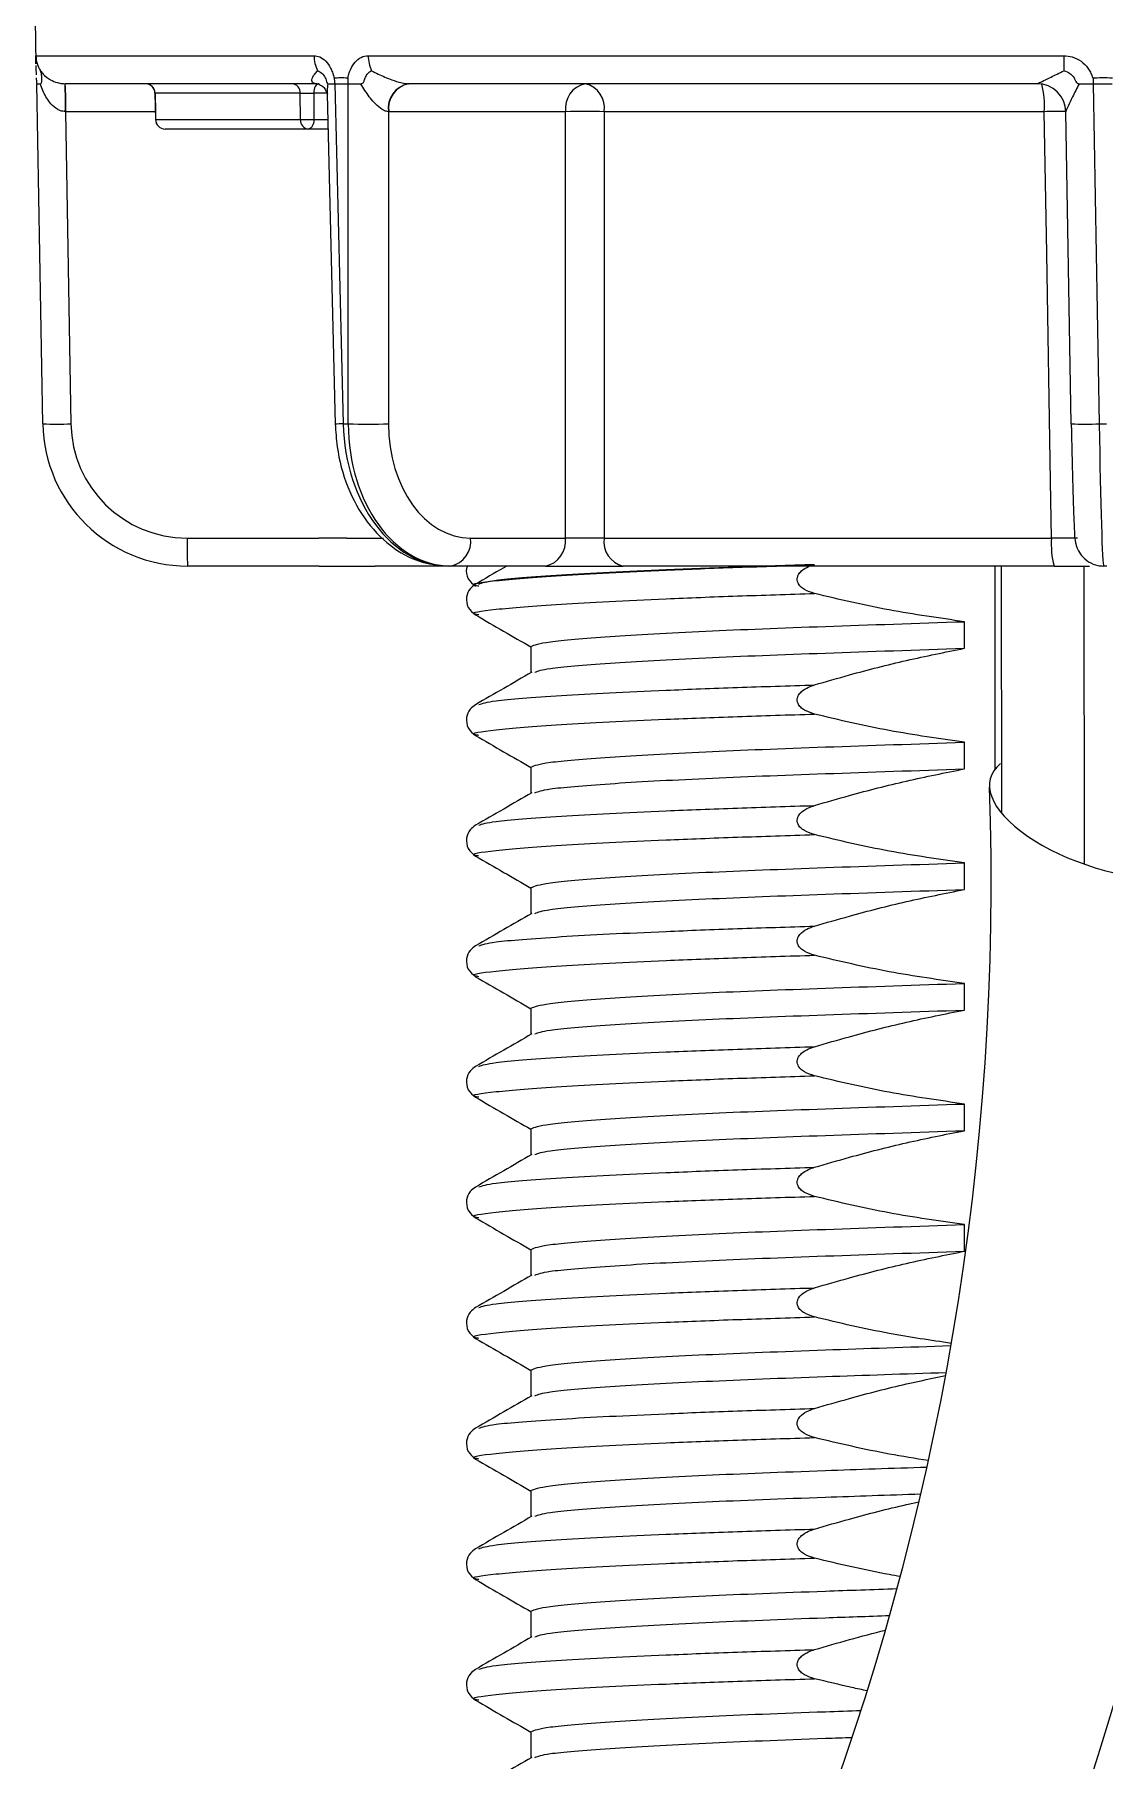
# Model space of a CAD drawing. Header units: inches. Extents: x 2.3 to 15.7, y 0.2 to 14.5.
# Drawn here: x 2.869 to 3.424, y 10.008 to 10.902 of the extents above; entities that cross this region are included whole.
import ezdxf

# ---------------------------------------------------------------- set-up
doc = ezdxf.new("R2010")
doc.units = ezdxf.units.IN
doc.header["$MEASUREMENT"] = 0
doc.layers.add('Object', color=4, linetype='Continuous')

msp = doc.modelspace()

# ---------------------------------------------------------------- linework, layer by layer
at = {"layer": 'Object', "color": 4, "linetype": 'Continuous', "lineweight": 15}
for p, q in [((2.86923, 10.926623), (2.869923, 10.886903)), ((2.86995, 10.891129), (3.014172, 10.891129)), ((3.042267, 10.891129), (3.402816, 10.891129)), ((2.873574, 10.700313), (2.870445, 10.876622)), ((2.870445, 10.876622), (2.872266, 10.876622)), ((2.872578, 10.87568), (2.872266, 10.876622)), ((2.885067, 10.876623), (2.885176, 10.876622)), ((3.015577, 10.876622), (2.885176, 10.876622)), ((2.931676, 10.871723), (2.931954, 10.858021)), ((2.931691, 10.871723), (2.931739, 10.87171)), ((3.006996, 10.87171), (2.931739, 10.87171)), ((3.007062, 10.858035), (3.006996, 10.87171)), ((3.020916, 10.87171), (3.013978, 10.87171)), ((3.015577, 10.876622), (3.015503, 10.876623)), ((3.020951, 10.871244), (3.025173, 10.700207)), ((3.021274, 10.876622), (3.021163, 10.87568)), ((3.021274, 10.876622), (3.024966, 10.876622)), ((3.024966, 10.876622), (3.03181, 10.876622)), ((3.024966, 10.876622), (3.029318, 10.700313)), ((3.03181, 10.876622), (3.038301, 10.876622)), ((3.031884, 10.700313), (3.03181, 10.876622)), ((3.038872, 10.87568), (3.038301, 10.876622)), ((3.06302, 10.876623), (3.063103, 10.876622)), ((3.389102, 10.876622), (3.063103, 10.876622)), ((3.389102, 10.876622), (3.389107, 10.876623)), ((3.410815, 10.876622), (3.41033, 10.87568)), ((3.410815, 10.876622), (3.418108, 10.876622)), ((3.418108, 10.876622), (3.427953, 10.876622)), ((3.418108, 10.876622), (3.421237, 10.700313)), ((2.885211, 10.862117), (2.888083, 10.700313)), ((2.885427, 10.862116), (2.885211, 10.862117)), ((2.931871, 10.862116), (2.885427, 10.862116)), ((3.052689, 10.862117), (3.052757, 10.700313)), ((3.052845, 10.862116), (3.052689, 10.862117)), ((3.144564, 10.862116), (3.052845, 10.862116)), ((3.144451, 10.641129), (3.144564, 10.862116)), ((3.392724, 10.862116), (3.164568, 10.862116)), ((3.406729, 10.700313), (3.403857, 10.862117)), ((2.931942, 10.858021), (2.932016, 10.858035)), ((2.932016, 10.858035), (3.007062, 10.858035)), ((3.011248, 10.853123), (2.93694, 10.853123)), ((3.021399, 10.853123), (3.011248, 10.853123)), ((3.014046, 10.858035), (3.021277, 10.858035)), ((3.029318, 10.700313), (3.031884, 10.700313)), ((3.421237, 10.700313), (3.424929, 10.700313)), ((2.948318, 10.641129), (3.016602, 10.641129)), ((3.031089, 10.641129), (3.050242, 10.641129)), ((3.095345, 10.641129), (3.144451, 10.641129)), ((3.164549, 10.641129), (3.396516, 10.641129)), ((3.016853, 10.626623), (2.94857, 10.626623)), ((3.085086, 10.626623), (3.045828, 10.626623)), ((3.085086, 10.626623), (3.083956, 10.626623)), ((3.134192, 10.626623), (3.085086, 10.626623)), ((3.397841, 10.626623), (3.174389, 10.626623)), ((3.367103, 10.626623), (3.367103, 10.521229)), ((3.370396, 10.626623), (3.370536, 10.498607)), ((3.413565, 10.472106), (3.413396, 10.626623)), ((3.425173, 10.626623), (3.423547, 10.626623)), ((3.351295, 10.583973), (3.351295, 10.597787)), ((3.126603, 10.58493), (3.126603, 10.571353)), ((3.351295, 10.521473), (3.351295, 10.535287)), ((3.126603, 10.52243), (3.126603, 10.508853)), ((3.351295, 10.458973), (3.351295, 10.472787)), ((3.126603, 10.45993), (3.126603, 10.446353)), ((3.351295, 10.396473), (3.351295, 10.410287)), ((3.126603, 10.39743), (3.126603, 10.383853)), ((3.351295, 10.333973), (3.351295, 10.347787)), ((3.126603, 10.33493), (3.126603, 10.321353)), ((3.351295, 10.271473), (3.351295, 10.285287)), ((3.126603, 10.27243), (3.126603, 10.258853)), ((3.126603, 10.20993), (3.126603, 10.196353)), ((3.126603, 10.14743), (3.126603, 10.133853)), ((3.126603, 10.08493), (3.126603, 10.071353)), ((3.126603, 10.02243), (3.126603, 10.008853))]:
    msp.add_line(p, q, dxfattribs=at)
at = {"layer": 'Object', "color": 4, "linetype": 'Continuous', "lineweight": 15, "flags": 128}
for points in [[(2.931739, 10.87171), (2.931941, 10.861713), (2.932016, 10.858035)], [(3.016776, 10.876622), (3.016236, 10.876528), (3.015716, 10.87625), (3.015237, 10.875798), (3.014815, 10.875189), (3.014467, 10.874446), (3.014205, 10.873596), (3.01404, 10.872673), (3.013978, 10.87171)], [(3.013978, 10.87171), (3.014012, 10.864961), (3.014046, 10.858035)], [(3.164568, 10.862116), (3.164564, 10.832597), (3.164553, 10.714519), (3.164549, 10.641129)], [(3.396516, 10.641129), (3.396009, 10.670648), (3.393983, 10.788726), (3.392724, 10.862116)], [(3.014046, 10.858035), (3.013984, 10.857072), (3.013819, 10.856149), (3.013557, 10.855299), (3.013209, 10.854556), (3.012787, 10.853947), (3.012308, 10.853495), (3.011788, 10.853216), (3.011248, 10.853123)]]:
    msp.add_lwpolyline(points, dxfattribs=at)
at = {"layer": 'Object', "color": 4, "linetype": 'Continuous', "lineweight": 15}
for centre, radius, start, end in [((2.884713, 10.891386), 0.014765, 180.998891, 212.948256), ((3.032726, 10.891253), 0.018554, 180.384506, 205.192251), ((3.06194, 10.891233), 0.019673, 180.304585, 203.605418), ((3.641012, 10.89109), 0.238195, 179.990785, 181.860897), ((2.884806, 10.879947), 0.014741, 181.020145, 193.035315), ((3.044822, 10.880522), 0.020235, 182.371028, 191.111052), ((3.051915, 10.879325), 0.020286, 178.983274, 187.65538), ((3.952551, 10.902422), 0.535066, 182.435444, 182.763706), ((2.671694, 10.867262), 0.213578, 358.619797, 2.512133), ((2.67347, 10.865701), 0.211988, 359.03122, 2.953247), ((2.926665, 10.871623), 0.005, 1.214175, 89.997121), ((2.926777, 10.871661), 0.004962, 0.562527, 89.580978), ((3.002375, 10.872012), 0.004631, 356.256498, 84.596393), ((3.065722, 10.863767), 0.013137, 101.867044, 187.212503), ((3.065785, 10.863846), 0.013055, 101.851815, 187.612534), ((3.157504, 10.863846), 0.013055, 101.850924, 187.612653), ((3.151743, 10.864027), 0.012967, 351.526857, 76.260313), ((3.389099, 10.861863), 0.01476, 0.988513, 89.971377), ((3.344545, 10.865236), 0.04828, 356.294717, 13.39955), ((3.154566, 10.336463), 0.525748, 88.909917, 91.090083), ((3.402445, 10.331142), 0.531063, 89.847847, 91.048926), ((2.93694, 10.858122), 0.005, 181.159893, 270), ((2.936977, 10.858084), 0.004962, 180.56213, 269.576255), ((3.011684, 10.857734), 0.004632, 176.267277, 264.603454), ((3.010554, 11.01612), 0.158123, 268.734644, 271.265356), ((2.880828, 10.902371), 0.202187, 267.943908, 272.056092), ((3.063713, 9.280575), 1.420155, 91.387804, 91.555096), ((3.04232, 11.196102), 0.495899, 268.79409, 271.20591), ((3.413983, 10.902373), 0.20219, 267.943933, 272.056067), ((3.160276, 10.637544), 0.211988, 179.03122, 182.953247), ((3.082405, 10.639399), 0.013055, 281.850924, 7.612653), ((3.131511, 10.639399), 0.013055, 281.851998, 7.611578), ((3.177393, 10.639251), 0.012981, 171.682262, 256.616669), ((3.43768, 10.637574), 0.041318, 175.064982, 195.370465)]:
    msp.add_arc(centre, radius, start, end, dxfattribs=at)
at = {"layer": 'Object', "color": 3}
for centre, radius, start, end in [((1.961113, 10.463504), 1.404098, 315.731783, 1.98041), ((1.824531, 10.516286), 1.674493, 322.541115, 358.90703)]:
    msp.add_arc(centre, radius, start, end, dxfattribs=at)
at = {"layer": 'Object', "color": 4, "linetype": 'Continuous', "lineweight": 15}
for centre, major_axis, ratio, start_param, end_param in [((2.948552, 10.701622), (-0.036783, 0.065366), 0.9997207, 1.075812, 2.6291551), ((2.9483, 10.701365), (-0.031926, 0.051086), 0.9996693, 1.0298409, 2.5831839), ((3.083225, 10.701622), (-0.001512, 0.074992), 0.7189033, 1.5737517, 3.1270948), ((3.085817, 10.701622), (0.001512, 0.074992), 0.7189033, 1.6027475, 3.1560905), ((3.096075, 10.701365), (0.001512, 0.060226), 0.7188256, 1.6062962, 3.1596392), ((3.407736, 10.701365), (-0.001052, 0.060236), 0.0170223, 1.5879525, 2.6038785), ((3.422496, 10.701622), (-0.001052, 0.075), 0.0170242, 1.5880109, 3.141354)]:
    msp.add_ellipse(centre, major_axis=major_axis, ratio=ratio, start_param=start_param, end_param=end_param, dxfattribs=at)
at = {"layer": 'Object', "color": 3}
msp.add_ellipse((3.431557, 10.498042), major_axis=(-0.066728, 0.01862), ratio=0.4353027, start_param=-0.2929029, end_param=3.3034226, dxfattribs=at)
at = {"layer": 'Object', "color": 4, "linetype": 'Continuous', "lineweight": 15}
for points, knots in [([(2.869923, 10.886903), (2.869907, 10.887979), (2.869875, 10.890109), (2.869904, 10.891056), (2.869942, 10.891116), (2.86995, 10.891129)], [0, 0, 0, 0, 0.4470514, 0.8852288, 1, 1, 1, 1]), ([(3.014172, 10.891129), (3.015175, 10.891003), (3.017318, 10.890735), (3.02037, 10.88849), (3.02248, 10.885474), (3.023697, 10.882584), (3.024177, 10.880873), (3.024446, 10.879903), (3.02454, 10.879721), (3.02458, 10.879689), (3.024596, 10.879685), (3.024603, 10.879685), (3.024604, 10.879685)], [0, 0, 0, 0, 0.2203501, 0.470602, 0.7192406, 0.8427745, 0.9657643, 0.990346, 0.9965854, 0.9983319, 0.9997903, 1, 1, 1, 1]), ([(3.031632, 10.879685), (3.031636, 10.879685), (3.031647, 10.879685), (3.031668, 10.879696), (3.031709, 10.87974), (3.031813, 10.879975), (3.032064, 10.881014), (3.032773, 10.883586), (3.034573, 10.887133), (3.037651, 10.890044), (3.040397, 10.891059), (3.041945, 10.891117), (3.042267, 10.891129)], [0, 0, 0, 0, 0.0008386, 0.0022508, 0.0046599, 0.0116469, 0.0430968, 0.1680492, 0.422581, 0.6814962, 0.9338869, 1, 1, 1, 1]), ([(3.402816, 10.891129), (3.404309, 10.891003), (3.407496, 10.890735), (3.411951, 10.88849), (3.414981, 10.885474), (3.416702, 10.882584), (3.41737, 10.880873), (3.417743, 10.879903), (3.417877, 10.879721), (3.417933, 10.879689), (3.417956, 10.879685), (3.417967, 10.879685), (3.417969, 10.879685)], [0, 0, 0, 0, 0.220354, 0.4706048, 0.7192407, 0.8427772, 0.9657641, 0.9903463, 0.9965871, 0.9983343, 0.9997902, 1, 1, 1, 1]), ([(2.869939, 10.88614), (2.869941, 10.886012), (2.869957, 10.88482), (2.869998, 10.882936), (2.870035, 10.881256)], [0, 0, 0, 0, 0.1079857, 1, 1, 1, 1]), ([(2.872266, 10.876622), (2.872277, 10.876623), (2.872404, 10.876625), (2.872628, 10.876696), (2.872874, 10.877019), (2.873007, 10.877547), (2.87304, 10.878598), (2.872977, 10.880261), (2.872811, 10.882142), (2.872515, 10.883022), (2.872329, 10.883345), (2.872323, 10.883355)], [0, 0, 0, 0, 0.0060038, 0.0724385, 0.1278743, 0.1829958, 0.2548949, 0.4400158, 0.689038, 0.9895168, 1, 1, 1, 1]), ([(2.872323, 10.883355), (2.872755, 10.882782), (2.874009, 10.881117), (2.876691, 10.878895), (2.880372, 10.877277), (2.883153, 10.876695), (2.884575, 10.876642), (2.885067, 10.876623)], [0, 0, 0, 0, 0.1962339, 0.569411, 0.7986295, 0.9302394, 1, 1, 1, 1]), ([(3.015503, 10.876623), (3.014956, 10.876678), (3.014097, 10.876764), (3.013136, 10.877407), (3.012807, 10.878894), (3.013986, 10.881117), (3.015436, 10.882782), (3.015936, 10.883355)], [0, 0, 0, 0, 0.1282321, 0.2012769, 0.4305201, 0.8037415, 1, 1, 1, 1]), ([(3.015936, 10.883355), (3.015966, 10.883345), (3.016806, 10.883032), (3.018382, 10.882101), (3.020065, 10.879997), (3.020621, 10.877754), (3.020985, 10.876848), (3.021139, 10.87665), (3.021232, 10.876631), (3.021274, 10.876622)], [0, 0, 0, 0, 0.0104835, 0.3005903, 0.5927772, 0.8425902, 0.8982471, 0.9538171, 1, 1, 1, 1]), ([(3.024604, 10.879685), (3.025634, 10.879732), (3.027958, 10.879837), (3.030318, 10.879739), (3.031632, 10.879685)], [0, 0, 0, 0, 0.4431588, 1, 1, 1, 1]), ([(3.038301, 10.876622), (3.038326, 10.876623), (3.038583, 10.876625), (3.03904, 10.8767), (3.039584, 10.877027), (3.039965, 10.877565), (3.040308, 10.87862), (3.040868, 10.880283), (3.042161, 10.882152), (3.043269, 10.883024), (3.043891, 10.883345), (3.043913, 10.883355)], [0, 0, 0, 0, 0.0071968, 0.0732674, 0.1290909, 0.1845786, 0.2574572, 0.442238, 0.6918509, 0.9895201, 1, 1, 1, 1]), ([(3.043913, 10.883355), (3.045063, 10.882782), (3.048403, 10.881117), (3.053546, 10.878895), (3.058577, 10.877277), (3.061479, 10.876695), (3.062624, 10.876642), (3.06302, 10.876623)], [0, 0, 0, 0, 0.1962388, 0.5694087, 0.7986297, 0.9302407, 1, 1, 1, 1]), ([(3.389107, 10.876623), (3.389242, 10.876678), (3.389454, 10.876764), (3.390799, 10.877407), (3.393841, 10.878894), (3.398339, 10.881117), (3.401762, 10.882782), (3.402942, 10.883355)], [0, 0, 0, 0, 0.128233, 0.2012747, 0.4305201, 0.8037393, 1, 1, 1, 1]), ([(3.402942, 10.883355), (3.402978, 10.883345), (3.404022, 10.883033), (3.40599, 10.882101), (3.40833, 10.879997), (3.408945, 10.877753), (3.409862, 10.876848), (3.41035, 10.87665), (3.41067, 10.876631), (3.410815, 10.876622)], [0, 0, 0, 0, 0.0104871, 0.3005974, 0.5927815, 0.8425882, 0.8982453, 0.9538129, 1, 1, 1, 1]), ([(3.417969, 10.879685), (3.419462, 10.879732), (3.422832, 10.879837), (3.426203, 10.879739), (3.42808, 10.879685)], [0, 0, 0, 0, 0.4431628, 1, 1, 1, 1]), ([(2.885211, 10.862117), (2.884337, 10.862235), (2.882931, 10.862424), (2.880281, 10.863739), (2.876891, 10.866773), (2.87426, 10.871208), (2.873009, 10.874535), (2.872578, 10.87568)], [0, 0, 0, 0, 0.1256689, 0.2024218, 0.4310798, 0.8041644, 1, 1, 1, 1]), ([(3.006996, 10.87171), (3.00735, 10.871719), (3.008057, 10.871736), (3.009598, 10.871749), (3.011278, 10.871746), (3.012809, 10.871732), (3.013637, 10.871716), (3.013978, 10.87171)], [0, 0, 0, 0, 0.212711, 0.4253761, 0.6379771, 0.8506062, 1, 1, 1, 1]), ([(3.015647, 10.876618), (3.015659, 10.876619), (3.015699, 10.876624), (3.017136, 10.876294), (3.019798, 10.874502), (3.020975, 10.871447), (3.02094, 10.871388), (3.020929, 10.871369)], [0, 0, 0, 0, 0.0794673, 0.2493182, 0.4844761, 0.8353988, 1, 1, 1, 1]), ([(3.021163, 10.87568), (3.02102, 10.87451), (3.02083, 10.872966), (3.021019, 10.871583), (3.021065, 10.871247)], [0, 0, 0, 0, 0.7570944, 1, 1, 1, 1]), ([(3.052689, 10.862117), (3.05203, 10.862235), (3.050969, 10.862424), (3.048634, 10.863739), (3.045163, 10.866773), (3.041709, 10.871209), (3.039599, 10.874535), (3.038872, 10.87568)], [0, 0, 0, 0, 0.12566961, 0.20242175, 0.43107935, 0.80416144, 1, 1, 1, 1]), ([(3.41033, 10.87568), (3.409748, 10.874535), (3.408058, 10.871208), (3.405897, 10.866774), (3.404385, 10.863506), (3.403883, 10.8623), (3.403864, 10.862166), (3.403857, 10.862117)], [0, 0, 0, 0, 0.1958177, 0.5688637, 0.7974963, 0.9259704, 1, 1, 1, 1]), ([(3.025173, 10.700207), (3.025412, 10.696275), (3.026092, 10.68508), (3.030982, 10.667203), (3.041063, 10.648816), (3.054738, 10.63543), (3.069651, 10.627844), (3.079534, 10.627), (3.083956, 10.626623)], [0, 0, 0, 0, 0.1042223, 0.2967428, 0.4915348, 0.6876824, 0.8602785, 1, 1, 1, 1]), ([(3.408124, 10.649782), (3.408193, 10.648331), (3.408458, 10.642785), (3.408213, 10.642179), (3.409272, 10.637362), (3.410149, 10.634899), (3.412114, 10.631685), (3.415652, 10.62858), (3.419798, 10.626853), (3.422531, 10.626685), (3.423547, 10.626623)], [0, 0, 0, 0, 0.1453748, 0.5556956, 0.6031769, 0.6547759, 0.7337606, 0.8337279, 0.9382015, 1, 1, 1, 1]), ([(3.031089, 10.641129), (3.030834, 10.641104), (3.030324, 10.641056), (3.027537, 10.641029), (3.02361, 10.64104), (3.019712, 10.641081), (3.017332, 10.641117), (3.016602, 10.641129)], [0, 0, 0, 0, 0.2251741, 0.450299, 0.6753844, 0.9004908, 1, 1, 1, 1]), ([(3.164549, 10.641129), (3.163203, 10.641104), (3.160512, 10.641056), (3.155518, 10.641029), (3.150529, 10.64104), (3.146786, 10.641081), (3.144999, 10.641117), (3.144451, 10.641129)], [0, 0, 0, 0, 0.2251712, 0.4502963, 0.6753852, 0.9004883, 1, 1, 1, 1]), ([(3.409951, 10.641129), (3.409816, 10.641104), (3.409547, 10.641056), (3.407078, 10.641029), (3.40339, 10.64104), (3.399604, 10.641081), (3.39724, 10.641117), (3.396516, 10.641129)], [0, 0, 0, 0, 0.225171, 0.4502988, 0.6753818, 0.9004904, 1, 1, 1, 1]), ([(3.016853, 10.626623), (3.018313, 10.626623), (3.023073, 10.626623), (3.030867, 10.626623), (3.038719, 10.626623), (3.044295, 10.626623), (3.045317, 10.626623), (3.045828, 10.626623)], [0, 0, 0, 0, 0.099493, 0.324596, 0.5497085, 0.7748527, 1, 1, 1, 1]), ([(3.093877, 10.626876), (3.093636, 10.626402), (3.092611, 10.624384), (3.093733, 10.619478), (3.096483, 10.617275), (3.097889, 10.616149)], [0, 0, 0, 0, 0.1302671, 0.5553475, 1, 1, 1, 1]), ([(3.099572, 10.616123), (3.098788, 10.616277), (3.093811, 10.617254), (3.106369, 10.619027), (3.138507, 10.6218), (3.185951, 10.624143), (3.226364, 10.625741), (3.247088, 10.626404), (3.253922, 10.626623)], [0, 0, 0, 0, 0.0456, 0.2893639, 0.5417428, 0.7941217, 0.932114, 1, 1, 1, 1]), ([(3.114096, 10.626623), (3.113552, 10.626309), (3.108154, 10.623188), (3.102756, 10.620067), (3.0979, 10.617261)], [0.44403912, 0.44403912, 0.44403912, 0.44403912, 0.49997751, 1, 1, 1, 1]), ([(3.099599, 10.617286), (3.101466, 10.617942), (3.105719, 10.619434), (3.139347, 10.622034), (3.185689, 10.624382), (3.232519, 10.626201), (3.260077, 10.627073), (3.273661, 10.627503)], [0, 0, 0, 0, 0.2027508, 0.4617392, 0.7207278, 0.862334, 1, 1, 1, 1]), ([(3.134192, 10.626623), (3.135288, 10.626623), (3.138864, 10.626623), (3.146349, 10.626623), (3.156326, 10.626623), (3.166313, 10.626623), (3.171697, 10.626623), (3.174389, 10.626623)], [0, 0, 0, 0, 0.0994907, 0.3245956, 0.5497065, 0.7748549, 1, 1, 1, 1]), ([(3.273661, 10.612411), (3.271833, 10.612973), (3.269246, 10.613768), (3.266427, 10.615847), (3.265111, 10.617531), (3.2646, 10.619302), (3.264723, 10.620836), (3.265451, 10.622527), (3.267295, 10.624602), (3.270217, 10.626344), (3.272613, 10.627151), (3.273661, 10.627503)], [0, 0, 0, 0, 0.2273152, 0.3218077, 0.4171591, 0.4780392, 0.5390736, 0.5981201, 0.6963064, 0.8672009, 1, 1, 1, 1]), ([(3.397841, 10.626623), (3.399285, 10.626623), (3.403996, 10.626623), (3.410721, 10.626623), (3.414571, 10.626623), (3.416107, 10.626623)], [0, 0, 0, 0, 0.2098499, 0.6846393, 1, 1, 1, 1]), ([(3.097891, 10.617256), (3.096904, 10.616555), (3.094788, 10.615053), (3.092705, 10.610525), (3.093629, 10.604689), (3.096448, 10.602441), (3.097889, 10.601292)], [0, 0, 0, 0, 0.21116137, 0.45282222, 0.7202522, 1, 1, 1, 1]), ([(3.099572, 10.601266), (3.098788, 10.60142), (3.093812, 10.602398), (3.106355, 10.60417), (3.138558, 10.606942), (3.185797, 10.609289), (3.2325, 10.611109), (3.26007, 10.611982), (3.273661, 10.612411)], [0, 0, 0, 0, 0.042766, 0.2713804, 0.5080743, 0.7447683, 0.8741847, 1, 1, 1, 1]), ([(3.351295, 10.597787), (3.338275, 10.599637), (3.31872, 10.602415), (3.292913, 10.607768), (3.28008, 10.610863), (3.273661, 10.612411)], [0, 0, 0, 0, 0.4989666, 0.7493786, 1, 1, 1, 1]), ([(3.09789, 10.601291), (3.102746, 10.598485), (3.112317, 10.592952), (3.121888, 10.587419), (3.126603, 10.584693)], [0, 0, 0, 0, 0.5073296, 1, 1, 1, 1]), ([(3.126603, 10.58493), (3.128568, 10.585738), (3.132567, 10.587381), (3.164685, 10.590138), (3.214012, 10.592895), (3.27736, 10.595324), (3.326654, 10.596966), (3.351295, 10.597787)], [0, 0, 0, 0, 0.1975998, 0.4021857, 0.6067714, 0.8034351, 1, 1, 1, 1]), ([(3.128651, 10.571618), (3.130336, 10.572262), (3.13421, 10.573744), (3.164829, 10.576325), (3.213976, 10.579081), (3.27737, 10.58151), (3.326657, 10.583153), (3.351295, 10.583973)], [0, 0, 0, 0, 0.1639951, 0.3771491, 0.5903029, 0.7952029, 1, 1, 1, 1]), ([(3.273661, 10.565003), (3.279672, 10.566752), (3.295464, 10.571345), (3.32129, 10.577976), (3.341287, 10.581973), (3.351295, 10.583973)], [0, 0, 0, 0, 0.2349026, 0.6171219, 1, 1, 1, 1]), ([(3.12703, 10.5716), (3.122176, 10.568794), (3.112466, 10.56318), (3.102756, 10.557567), (3.0979, 10.554761)], [0, 0, 0, 0, 0.4999819, 1, 1, 1, 1]), ([(3.099599, 10.554787), (3.101466, 10.555442), (3.105719, 10.556934), (3.139347, 10.559533), (3.185689, 10.561882), (3.232519, 10.563701), (3.260077, 10.564573), (3.273661, 10.565003)], [0, 0, 0, 0, 0.2027508, 0.4617392, 0.7207278, 0.862334, 1, 1, 1, 1]), ([(3.273661, 10.549911), (3.271833, 10.550473), (3.269246, 10.551268), (3.266427, 10.553347), (3.265111, 10.555031), (3.2646, 10.556802), (3.264723, 10.558336), (3.26545, 10.560027), (3.267295, 10.562102), (3.270217, 10.563844), (3.272613, 10.564651), (3.273661, 10.565003)], [0, 0, 0, 0, 0.2273191, 0.3218043, 0.4171556, 0.4780356, 0.5390698, 0.5981271, 0.6963132, 0.8672011, 1, 1, 1, 1]), ([(3.097891, 10.554756), (3.096904, 10.554055), (3.094788, 10.552553), (3.092705, 10.548025), (3.093629, 10.542189), (3.096448, 10.539941), (3.097889, 10.538792)], [0, 0, 0, 0, 0.2111633, 0.4528235, 0.7202529, 1, 1, 1, 1]), ([(3.099572, 10.538766), (3.098788, 10.53892), (3.093812, 10.539897), (3.106355, 10.541671), (3.138558, 10.544442), (3.185797, 10.54679), (3.2325, 10.548609), (3.26007, 10.549481), (3.273661, 10.549911)], [0, 0, 0, 0, 0.042766, 0.2713804, 0.5080743, 0.7447684, 0.8741847, 1, 1, 1, 1]), ([(3.351295, 10.535287), (3.338275, 10.537137), (3.31872, 10.539915), (3.292913, 10.545268), (3.28008, 10.548363), (3.273661, 10.549911)], [0, 0, 0, 0, 0.4989663, 0.7493785, 1, 1, 1, 1]), ([(3.09789, 10.538791), (3.102746, 10.535985), (3.112317, 10.530452), (3.121888, 10.524919), (3.126603, 10.522193)], [0, 0, 0, 0, 0.5073319, 1, 1, 1, 1]), ([(3.126603, 10.52243), (3.128568, 10.523237), (3.132567, 10.52488), (3.164685, 10.527638), (3.214012, 10.530395), (3.27736, 10.532824), (3.326654, 10.534467), (3.351295, 10.535287)], [0, 0, 0, 0, 0.1975998, 0.4021857, 0.6067714, 0.8034351, 1, 1, 1, 1]), ([(3.128651, 10.509118), (3.130336, 10.509762), (3.13421, 10.511244), (3.164829, 10.513825), (3.213976, 10.516581), (3.27737, 10.51901), (3.326657, 10.520652), (3.351295, 10.521473)], [0, 0, 0, 0, 0.1639951, 0.3771491, 0.5903029, 0.7952029, 1, 1, 1, 1]), ([(3.273661, 10.502503), (3.279672, 10.504252), (3.295464, 10.508845), (3.32129, 10.515476), (3.341287, 10.519473), (3.351295, 10.521473)], [0, 0, 0, 0, 0.2349028, 0.6171215, 1, 1, 1, 1]), ([(3.12703, 10.5091), (3.122176, 10.506293), (3.112466, 10.50068), (3.102756, 10.495067), (3.0979, 10.492261)], [0, 0, 0, 0, 0.4999819, 1, 1, 1, 1]), ([(3.099599, 10.492286), (3.101466, 10.492942), (3.105719, 10.494434), (3.139347, 10.497034), (3.185689, 10.499381), (3.232519, 10.501201), (3.260077, 10.502073), (3.273661, 10.502503)], [0, 0, 0, 0, 0.2027508, 0.4617392, 0.7207277, 0.862334, 1, 1, 1, 1]), ([(3.273661, 10.487411), (3.271833, 10.487973), (3.269246, 10.488768), (3.266427, 10.490847), (3.265111, 10.492531), (3.2646, 10.494302), (3.264723, 10.495836), (3.265451, 10.497527), (3.267295, 10.499602), (3.270217, 10.501344), (3.272613, 10.502151), (3.273661, 10.502503)], [0, 0, 0, 0, 0.2273184, 0.3218105, 0.4171615, 0.47803, 0.5390758, 0.598122, 0.6963078, 0.8672015, 1, 1, 1, 1]), ([(3.097891, 10.492256), (3.096904, 10.491555), (3.094788, 10.490053), (3.092705, 10.485525), (3.093629, 10.479689), (3.096448, 10.477441), (3.097889, 10.476292)], [0, 0, 0, 0, 0.21116048, 0.45282031, 0.72025338, 1, 1, 1, 1]), ([(3.099572, 10.476266), (3.098788, 10.47642), (3.093812, 10.477398), (3.106355, 10.47917), (3.138558, 10.481942), (3.185797, 10.48429), (3.2325, 10.486109), (3.26007, 10.486981), (3.273661, 10.487411)], [0, 0, 0, 0, 0.042766, 0.2713804, 0.5080744, 0.7447683, 0.8741847, 1, 1, 1, 1]), ([(3.351295, 10.472787), (3.338275, 10.474637), (3.31872, 10.477415), (3.292913, 10.482767), (3.28008, 10.485863), (3.273661, 10.487411)], [0, 0, 0, 0, 0.498967, 0.7493785, 1, 1, 1, 1]), ([(3.09789, 10.476291), (3.102746, 10.473485), (3.112317, 10.467952), (3.121888, 10.462419), (3.126603, 10.459693)], [0, 0, 0, 0, 0.5073275, 1, 1, 1, 1]), ([(3.126603, 10.45993), (3.128568, 10.460738), (3.132567, 10.462381), (3.164685, 10.465137), (3.214012, 10.467896), (3.27736, 10.470324), (3.326654, 10.471966), (3.351295, 10.472787)], [0, 0, 0, 0, 0.1975998, 0.4021857, 0.6067714, 0.8034351, 1, 1, 1, 1]), ([(3.128651, 10.446618), (3.130336, 10.447262), (3.13421, 10.448744), (3.164829, 10.451325), (3.213976, 10.454081), (3.27737, 10.456511), (3.326657, 10.458152), (3.351295, 10.458973)], [0, 0, 0, 0, 0.1639951, 0.3771491, 0.5903029, 0.7952029, 1, 1, 1, 1]), ([(3.273661, 10.440003), (3.279672, 10.441752), (3.295464, 10.446345), (3.32129, 10.452976), (3.341287, 10.456973), (3.351295, 10.458973)], [0, 0, 0, 0, 0.2349028, 0.6171223, 1, 1, 1, 1]), ([(3.12703, 10.4466), (3.122176, 10.443793), (3.112466, 10.43818), (3.102756, 10.432567), (3.0979, 10.429761)], [0, 0, 0, 0, 0.49997751, 1, 1, 1, 1]), ([(3.099599, 10.429786), (3.101466, 10.430442), (3.105719, 10.431934), (3.139347, 10.434533), (3.185689, 10.436882), (3.232519, 10.438701), (3.260077, 10.439573), (3.273661, 10.440003)], [0, 0, 0, 0, 0.2027508, 0.4617392, 0.7207278, 0.862334, 1, 1, 1, 1]), ([(3.273661, 10.424911), (3.271833, 10.425473), (3.269246, 10.426268), (3.266427, 10.428347), (3.265111, 10.430031), (3.2646, 10.431802), (3.264723, 10.433336), (3.265451, 10.435027), (3.267295, 10.437102), (3.270217, 10.438844), (3.272613, 10.439651), (3.273661, 10.440003)], [0, 0, 0, 0, 0.2273152, 0.3218077, 0.4171591, 0.4780392, 0.5390736, 0.5981201, 0.6963064, 0.8672009, 1, 1, 1, 1]), ([(3.097891, 10.429756), (3.096904, 10.429055), (3.094788, 10.427553), (3.092705, 10.423025), (3.093629, 10.417189), (3.096448, 10.414941), (3.097889, 10.413792)], [0, 0, 0, 0, 0.2111633, 0.4528235, 0.7202529, 1, 1, 1, 1]), ([(3.099572, 10.413766), (3.098788, 10.41392), (3.093812, 10.414897), (3.106355, 10.41667), (3.138558, 10.419442), (3.185797, 10.42179), (3.2325, 10.423609), (3.26007, 10.424481), (3.273661, 10.424911)], [0, 0, 0, 0, 0.042766, 0.2713804, 0.5080743, 0.7447684, 0.8741847, 1, 1, 1, 1]), ([(3.351295, 10.410287), (3.338275, 10.412137), (3.31872, 10.414915), (3.292913, 10.420268), (3.28008, 10.423363), (3.273661, 10.424911)], [0, 0, 0, 0, 0.4989666, 0.7493786, 1, 1, 1, 1]), ([(3.09789, 10.413791), (3.102746, 10.410985), (3.112317, 10.405452), (3.121888, 10.399919), (3.126603, 10.397193)], [0, 0, 0, 0, 0.5073296, 1, 1, 1, 1]), ([(3.126603, 10.39743), (3.128568, 10.398238), (3.132567, 10.399881), (3.164685, 10.402638), (3.214012, 10.405395), (3.27736, 10.407824), (3.326654, 10.409466), (3.351295, 10.410287)], [0, 0, 0, 0, 0.1975998, 0.4021857, 0.6067714, 0.8034351, 1, 1, 1, 1]), ([(3.128651, 10.384118), (3.130336, 10.384762), (3.13421, 10.386244), (3.164829, 10.388825), (3.213976, 10.391581), (3.27737, 10.39401), (3.326657, 10.395653), (3.351295, 10.396473)], [0, 0, 0, 0, 0.1639951, 0.3771491, 0.5903029, 0.7952029, 1, 1, 1, 1]), ([(3.273661, 10.377503), (3.279672, 10.379252), (3.295464, 10.383845), (3.32129, 10.390476), (3.341287, 10.394473), (3.351295, 10.396473)], [0, 0, 0, 0, 0.2349026, 0.6171219, 1, 1, 1, 1]), ([(3.12703, 10.3841), (3.122176, 10.381294), (3.112466, 10.37568), (3.102756, 10.370067), (3.0979, 10.367261)], [0, 0, 0, 0, 0.4999819, 1, 1, 1, 1]), ([(3.099599, 10.367287), (3.101466, 10.367942), (3.105719, 10.369434), (3.139347, 10.372033), (3.185689, 10.374382), (3.232519, 10.376201), (3.260077, 10.377073), (3.273661, 10.377503)], [0, 0, 0, 0, 0.2027508, 0.4617392, 0.7207278, 0.862334, 1, 1, 1, 1]), ([(3.273661, 10.362411), (3.271833, 10.362973), (3.269246, 10.363768), (3.266427, 10.365847), (3.265111, 10.367531), (3.2646, 10.369302), (3.264723, 10.370836), (3.26545, 10.372527), (3.267295, 10.374602), (3.270217, 10.376344), (3.272613, 10.377151), (3.273661, 10.377503)], [0, 0, 0, 0, 0.2273191, 0.3218043, 0.4171556, 0.4780356, 0.5390698, 0.5981271, 0.6963132, 0.8672011, 1, 1, 1, 1]), ([(3.097891, 10.367256), (3.096904, 10.366555), (3.094788, 10.365053), (3.092705, 10.360525), (3.093629, 10.354689), (3.096448, 10.352441), (3.097889, 10.351292)], [0, 0, 0, 0, 0.2111633, 0.4528235, 0.7202529, 1, 1, 1, 1]), ([(3.099572, 10.351266), (3.098788, 10.35142), (3.093812, 10.352397), (3.106355, 10.354171), (3.138558, 10.356942), (3.185797, 10.35929), (3.2325, 10.361109), (3.26007, 10.361981), (3.273661, 10.362411)], [0, 0, 0, 0, 0.042766, 0.2713804, 0.5080743, 0.7447683, 0.8741847, 1, 1, 1, 1]), ([(3.351295, 10.347787), (3.338275, 10.349637), (3.31872, 10.352416), (3.292913, 10.357767), (3.28008, 10.360863), (3.273661, 10.362411)], [0, 0, 0, 0, 0.498967, 0.7493785, 1, 1, 1, 1]), ([(3.09789, 10.351291), (3.102746, 10.348485), (3.112317, 10.342952), (3.121888, 10.337419), (3.126603, 10.334693)], [0, 0, 0, 0, 0.5073319, 1, 1, 1, 1]), ([(3.126603, 10.33493), (3.128568, 10.335737), (3.132567, 10.33738), (3.164685, 10.340138), (3.214012, 10.342896), (3.27736, 10.345324), (3.326654, 10.346966), (3.351295, 10.347787)], [0, 0, 0, 0, 0.1975998, 0.4021857, 0.6067714, 0.8034351, 1, 1, 1, 1]), ([(3.128651, 10.321618), (3.130336, 10.322262), (3.13421, 10.323744), (3.164829, 10.326325), (3.213976, 10.329081), (3.27737, 10.33151), (3.326657, 10.333152), (3.351295, 10.333973)], [0, 0, 0, 0, 0.1639951, 0.3771491, 0.5903029, 0.7952029, 1, 1, 1, 1]), ([(3.273661, 10.315003), (3.279672, 10.316752), (3.295464, 10.321345), (3.32129, 10.327976), (3.341287, 10.331973), (3.351295, 10.333973)], [0, 0, 0, 0, 0.2349028, 0.6171215, 1, 1, 1, 1]), ([(3.12703, 10.3216), (3.122176, 10.318793), (3.112466, 10.31318), (3.102756, 10.307567), (3.0979, 10.304761)], [0, 0, 0, 0, 0.4999819, 1, 1, 1, 1]), ([(3.099599, 10.304786), (3.101466, 10.305442), (3.105719, 10.306934), (3.139347, 10.309534), (3.185689, 10.311881), (3.232519, 10.313701), (3.260077, 10.314573), (3.273661, 10.315003)], [0, 0, 0, 0, 0.2027508, 0.4617392, 0.7207277, 0.862334, 1, 1, 1, 1]), ([(3.273661, 10.299911), (3.271833, 10.300473), (3.269246, 10.301268), (3.266427, 10.303347), (3.265111, 10.305031), (3.2646, 10.306802), (3.264723, 10.308336), (3.265451, 10.310027), (3.267295, 10.312102), (3.270217, 10.313844), (3.272613, 10.314651), (3.273661, 10.315003)], [0, 0, 0, 0, 0.2273184, 0.3218105, 0.4171615, 0.47803, 0.5390758, 0.598122, 0.6963078, 0.8672015, 1, 1, 1, 1]), ([(3.097891, 10.304756), (3.096904, 10.304055), (3.094788, 10.302553), (3.092705, 10.298025), (3.093629, 10.292189), (3.096448, 10.289941), (3.097889, 10.288792)], [0, 0, 0, 0, 0.21116048, 0.45282031, 0.72025338, 1, 1, 1, 1]), ([(3.099572, 10.288766), (3.098788, 10.28892), (3.093812, 10.289898), (3.106355, 10.29167), (3.138558, 10.294442), (3.185797, 10.296789), (3.2325, 10.298609), (3.26007, 10.299481), (3.273661, 10.299911)], [0, 0, 0, 0, 0.042766, 0.2713804, 0.5080744, 0.7447683, 0.8741847, 1, 1, 1, 1]), ([(3.351295, 10.285287), (3.338275, 10.287137), (3.31872, 10.289915), (3.292913, 10.295267), (3.28008, 10.298363), (3.273661, 10.299911)], [0, 0, 0, 0, 0.498967, 0.7493785, 1, 1, 1, 1]), ([(3.09789, 10.288791), (3.102746, 10.285985), (3.112317, 10.280452), (3.121888, 10.274919), (3.126603, 10.272193)], [0, 0, 0, 0, 0.5073275, 1, 1, 1, 1]), ([(3.126603, 10.27243), (3.128568, 10.273237), (3.132567, 10.274881), (3.164685, 10.277637), (3.214012, 10.280396), (3.27736, 10.282824), (3.326654, 10.284466), (3.351295, 10.285287)], [0, 0, 0, 0, 0.1975998, 0.4021857, 0.6067714, 0.8034351, 1, 1, 1, 1]), ([(3.128651, 10.259118), (3.130336, 10.259762), (3.13421, 10.261244), (3.164829, 10.263825), (3.213976, 10.266581), (3.27737, 10.269011), (3.326657, 10.270652), (3.351295, 10.271473)], [0, 0, 0, 0, 0.1639951, 0.3771491, 0.5903029, 0.7952029, 1, 1, 1, 1]), ([(3.273661, 10.252503), (3.279672, 10.254252), (3.295464, 10.258845), (3.32129, 10.265476), (3.341287, 10.269473), (3.351295, 10.271473)], [0, 0, 0, 0, 0.2349028, 0.6171223, 1, 1, 1, 1]), ([(3.12703, 10.2591), (3.122176, 10.256293), (3.112466, 10.25068), (3.102756, 10.245067), (3.0979, 10.242261)], [0, 0, 0, 0, 0.49997751, 1, 1, 1, 1]), ([(3.099599, 10.242286), (3.101466, 10.242942), (3.105719, 10.244434), (3.139347, 10.247033), (3.185689, 10.249382), (3.232519, 10.251201), (3.260077, 10.252073), (3.273661, 10.252503)], [0, 0, 0, 0, 0.2027508, 0.4617392, 0.7207278, 0.862334, 1, 1, 1, 1]), ([(3.273661, 10.237411), (3.271833, 10.237973), (3.269246, 10.238768), (3.266427, 10.240847), (3.265111, 10.242531), (3.2646, 10.244302), (3.264723, 10.245836), (3.265451, 10.247527), (3.267295, 10.249602), (3.270217, 10.251344), (3.272613, 10.252151), (3.273661, 10.252503)], [0, 0, 0, 0, 0.22732015, 0.32180582, 0.41715749, 0.47803777, 0.5390723, 0.59811897, 0.69630555, 0.8672005, 1, 1, 1, 1]), ([(3.097891, 10.242256), (3.096904, 10.241555), (3.094788, 10.240053), (3.092705, 10.235525), (3.093629, 10.229689), (3.096448, 10.227441), (3.097889, 10.226292)], [0, 0, 0, 0, 0.2111633, 0.4528235, 0.7202529, 1, 1, 1, 1]), ([(3.099572, 10.226266), (3.098788, 10.22642), (3.093812, 10.227397), (3.106355, 10.22917), (3.138558, 10.231942), (3.185797, 10.23429), (3.2325, 10.236109), (3.26007, 10.236981), (3.273661, 10.237411)], [0, 0, 0, 0, 0.042766, 0.2713804, 0.5080743, 0.7447684, 0.8741847, 1, 1, 1, 1]), ([(3.344589, 10.223743), (3.333807, 10.225288), (3.31651, 10.227874), (3.292913, 10.232768), (3.28008, 10.235863), (3.273661, 10.237411)], [0.08566304, 0.08566304, 0.08566304, 0.08566304, 0.49896634, 0.7493785, 1, 1, 1, 1]), ([(3.09789, 10.226291), (3.102746, 10.223485), (3.112317, 10.217952), (3.121888, 10.212419), (3.126603, 10.209693)], [0, 0, 0, 0, 0.5073296, 1, 1, 1, 1]), ([(3.126603, 10.20993), (3.128568, 10.210738), (3.132567, 10.212381), (3.164685, 10.215138), (3.214012, 10.217895), (3.275413, 10.22025), (3.322062, 10.221813), (3.344383, 10.222557)], [0, 0, 0, 0, 0.19759982, 0.40218571, 0.60677141, 0.80343505, 0.9816178, 0.9816178, 0.9816178, 0.9816178]), ([(3.128651, 10.196618), (3.130336, 10.197262), (3.13421, 10.198744), (3.164829, 10.201325), (3.213976, 10.204081), (3.274716, 10.206409), (3.320416, 10.207944), (3.34189, 10.20866)], [0, 0, 0, 0, 0.16399508, 0.37714908, 0.59030289, 0.79520286, 0.97393216, 0.97393216, 0.97393216, 0.97393216]), ([(3.273661, 10.190003), (3.279672, 10.191752), (3.295464, 10.196345), (3.318092, 10.202155), (3.334821, 10.205651), (3.341587, 10.207023)], [0, 0, 0, 0, 0.23490362, 0.61712189, 0.8761752, 0.8761752, 0.8761752, 0.8761752]), ([(3.12703, 10.1966), (3.122176, 10.193794), (3.112466, 10.18818), (3.102756, 10.182567), (3.0979, 10.179761)], [0, 0, 0, 0, 0.4999819, 1, 1, 1, 1]), ([(3.099599, 10.179786), (3.101466, 10.180442), (3.105719, 10.181934), (3.139347, 10.184534), (3.185689, 10.186882), (3.232519, 10.188701), (3.260077, 10.189573), (3.273661, 10.190003)], [0, 0, 0, 0, 0.2027508, 0.4617393, 0.7207278, 0.862334, 1, 1, 1, 1]), ([(3.273661, 10.174911), (3.271833, 10.175473), (3.269246, 10.176268), (3.266427, 10.178347), (3.265111, 10.180031), (3.2646, 10.181802), (3.264723, 10.183336), (3.265451, 10.185027), (3.267295, 10.187102), (3.270217, 10.188844), (3.272613, 10.189651), (3.273661, 10.190003)], [0, 0, 0, 0, 0.2273193, 0.3218047, 0.4171655, 0.4780342, 0.5390802, 0.5981267, 0.6963129, 0.867201, 1, 1, 1, 1]), ([(3.097891, 10.179756), (3.096904, 10.179055), (3.094788, 10.177553), (3.092705, 10.173025), (3.093629, 10.167189), (3.096448, 10.164941), (3.097889, 10.163792)], [0, 0, 0, 0, 0.2111633, 0.4528235, 0.7202529, 1, 1, 1, 1]), ([(3.099572, 10.163766), (3.098788, 10.16392), (3.093812, 10.164897), (3.106355, 10.166671), (3.138558, 10.169442), (3.185797, 10.17179), (3.2325, 10.173609), (3.26007, 10.174481), (3.273661, 10.174911)], [0, 0, 0, 0, 0.042766, 0.2713804, 0.5080743, 0.7447683, 0.8741847, 1, 1, 1, 1]), ([(3.332676, 10.162993), (3.325877, 10.164026), (3.312579, 10.166189), (3.292913, 10.170267), (3.28008, 10.173363), (3.273661, 10.174911)], [0.23797193, 0.23797193, 0.23797193, 0.23797193, 0.498967, 0.74937845, 1, 1, 1, 1]), ([(3.09789, 10.163791), (3.102746, 10.160984), (3.112317, 10.155452), (3.121888, 10.149919), (3.126603, 10.147193)], [0, 0, 0, 0, 0.5073319, 1, 1, 1, 1]), ([(3.126603, 10.14743), (3.128568, 10.148237), (3.132567, 10.14988), (3.164685, 10.152638), (3.214012, 10.155396), (3.271896, 10.157615), (3.313857, 10.159036), (3.331937, 10.159642)], [0, 0, 0, 0, 0.19759982, 0.40218571, 0.60677143, 0.80343505, 0.94843585, 0.94843585, 0.94843585, 0.94843585]), ([(3.128651, 10.134118), (3.130336, 10.134762), (3.13421, 10.136244), (3.164829, 10.138825), (3.213976, 10.141581), (3.271004, 10.143766), (3.311786, 10.145152), (3.328778, 10.145722)], [0, 0, 0, 0, 0.16399507, 0.37714907, 0.5903029, 0.79520285, 0.93746009, 0.93746009, 0.93746009, 0.93746009]), ([(3.273661, 10.127503), (3.279672, 10.129252), (3.295464, 10.133845), (3.31355, 10.138489), (3.325658, 10.141177), (3.327824, 10.141647)], [0, 0, 0, 0, 0.23490322, 0.6171221, 0.70031279, 0.70031279, 0.70031279, 0.70031279]), ([(3.12703, 10.1341), (3.122176, 10.131293), (3.112466, 10.12568), (3.102756, 10.120067), (3.0979, 10.117261)], [0, 0, 0, 0, 0.49997969, 1, 1, 1, 1]), ([(3.099599, 10.117286), (3.101466, 10.117942), (3.105719, 10.119434), (3.139347, 10.122034), (3.185689, 10.124382), (3.232519, 10.126201), (3.260077, 10.127073), (3.273661, 10.127503)], [0, 0, 0, 0, 0.2027508, 0.4617392, 0.7207278, 0.862334, 1, 1, 1, 1]), ([(3.273661, 10.112411), (3.271833, 10.112973), (3.269246, 10.113768), (3.266427, 10.115847), (3.265111, 10.117531), (3.2646, 10.119302), (3.264723, 10.120836), (3.265451, 10.122527), (3.267295, 10.124602), (3.270217, 10.126344), (3.272613, 10.127151), (3.273661, 10.127503)], [0, 0, 0, 0, 0.227317, 0.3218058, 0.4171618, 0.4780362, 0.5390763, 0.5981227, 0.6963089, 0.8672031, 1, 1, 1, 1]), ([(3.097891, 10.117256), (3.096904, 10.116555), (3.094788, 10.115053), (3.092705, 10.110525), (3.093629, 10.104689), (3.096448, 10.102441), (3.097889, 10.101292)], [0, 0, 0, 0, 0.2111619, 0.4528219, 0.7202531, 1, 1, 1, 1]), ([(3.099572, 10.101266), (3.098788, 10.10142), (3.093812, 10.102398), (3.106355, 10.10417), (3.138558, 10.106942), (3.185797, 10.10929), (3.2325, 10.111109), (3.26007, 10.111981), (3.273661, 10.112411)], [0, 0, 0, 0, 0.042766, 0.2713804, 0.5080743, 0.7447684, 0.8741847, 1, 1, 1, 1]), ([(3.318102, 10.102849), (3.316176, 10.103183), (3.307758, 10.104689), (3.292913, 10.107768), (3.28008, 10.110863), (3.273661, 10.112411)], [0.42476183, 0.42476183, 0.42476183, 0.42476183, 0.49896681, 0.74937855, 1, 1, 1, 1]), ([(3.09789, 10.101291), (3.102746, 10.098485), (3.112317, 10.092952), (3.121888, 10.087419), (3.126603, 10.084693)], [0, 0, 0, 0, 0.50732856, 1, 1, 1, 1]), ([(3.126603, 10.08493), (3.128568, 10.085738), (3.132567, 10.087381), (3.164685, 10.090138), (3.214012, 10.092895), (3.26748, 10.094945), (3.303705, 10.09619), (3.316432, 10.09662)], [0, 0, 0, 0, 0.19759984, 0.40218571, 0.60677143, 0.80343506, 0.90675495, 0.90675495, 0.90675495, 0.90675495]), ([(3.128651, 10.071618), (3.130336, 10.072262), (3.13421, 10.073744), (3.164829, 10.076325), (3.213976, 10.079081), (3.266373, 10.081089), (3.301189, 10.08229), (3.31258, 10.082676)], [0, 0, 0, 0, 0.16399508, 0.37714907, 0.59030289, 0.79520287, 0.89195706, 0.89195706, 0.89195706, 0.89195706]), ([(3.273661, 10.065003), (3.279672, 10.066752), (3.291874, 10.070301), (3.304164, 10.073551), (3.310423, 10.075104)], [0, 0, 0, 0, 0.23490323, 0.47685227, 0.47685227, 0.47685227, 0.47685227]), ([(3.12703, 10.0716), (3.122176, 10.068794), (3.112466, 10.06318), (3.102756, 10.057567), (3.0979, 10.054761)], [0, 0, 0, 0, 0.49997969, 1, 1, 1, 1]), ([(3.099599, 10.054786), (3.101466, 10.055442), (3.105719, 10.056934), (3.139347, 10.059533), (3.185689, 10.061882), (3.232519, 10.063701), (3.260077, 10.064573), (3.273661, 10.065003)], [0, 0, 0, 0, 0.2027508, 0.4617392, 0.7207278, 0.862334, 1, 1, 1, 1]), ([(3.273661, 10.049911), (3.271833, 10.050473), (3.269246, 10.051268), (3.266427, 10.053347), (3.265111, 10.055031), (3.2646, 10.056802), (3.264723, 10.058336), (3.265451, 10.060027), (3.267295, 10.062102), (3.270217, 10.063844), (3.272613, 10.064651), (3.273661, 10.065003)], [0, 0, 0, 0, 0.2273171, 0.3218059, 0.4171572, 0.4780372, 0.5390773, 0.5981238, 0.6963099, 0.867201, 1, 1, 1, 1]), ([(3.097891, 10.054756), (3.096904, 10.054055), (3.094788, 10.052553), (3.092705, 10.048025), (3.093629, 10.042189), (3.096448, 10.039941), (3.097889, 10.038792)], [0, 0, 0, 0, 0.2111623, 0.4528229, 0.7202525, 1, 1, 1, 1]), ([(3.099572, 10.038766), (3.098788, 10.03892), (3.093812, 10.039897), (3.106355, 10.04167), (3.138558, 10.044442), (3.185797, 10.04679), (3.2325, 10.048609), (3.26007, 10.049481), (3.273661, 10.049911)], [0, 0, 0, 0, 0.042766, 0.2713804, 0.5080743, 0.7447683, 0.8741847, 1, 1, 1, 1]), ([(3.300963, 10.04363), (3.298285, 10.04419), (3.289158, 10.046173), (3.28008, 10.048363), (3.273661, 10.049911)], [0.64555704, 0.64555704, 0.64555704, 0.64555704, 0.74937813, 1, 1, 1, 1]), ([(3.09789, 10.038791), (3.102746, 10.035985), (3.112317, 10.030452), (3.121888, 10.024919), (3.126603, 10.022193)], [0, 0, 0, 0, 0.5073308, 1, 1, 1, 1]), ([(3.126603, 10.02243), (3.128568, 10.023238), (3.132567, 10.024881), (3.164685, 10.027638), (3.214012, 10.030396), (3.262057, 10.032238), (3.291476, 10.033266), (3.297741, 10.033482)], [0, 0, 0, 0, 0.19759982, 0.4021857, 0.60677143, 0.80343506, 0.85558596, 0.85558596, 0.85558596, 0.85558596]), ([(3.128651, 10.009118), (3.130336, 10.009762), (3.13421, 10.011244), (3.164829, 10.013825), (3.213976, 10.016581), (3.260703, 10.018372), (3.28847, 10.019347), (3.293165, 10.01951)], [0, 0, 0, 0, 0.16399508, 0.37714907, 0.59030289, 0.79520286, 0.83624754, 0.83624754, 0.83624754, 0.83624754]), ([(3.12703, 10.0091), (3.122176, 10.006293), (3.112466, 10.00068), (3.102756, 9.995067), (3.0979, 9.992261)], [0, 0, 0, 0, 0.4999808, 1, 1, 1, 1])]:
    msp.add_open_spline(points, degree=3, knots=knots, dxfattribs=at)

doc.saveas('drawing.dxf')
